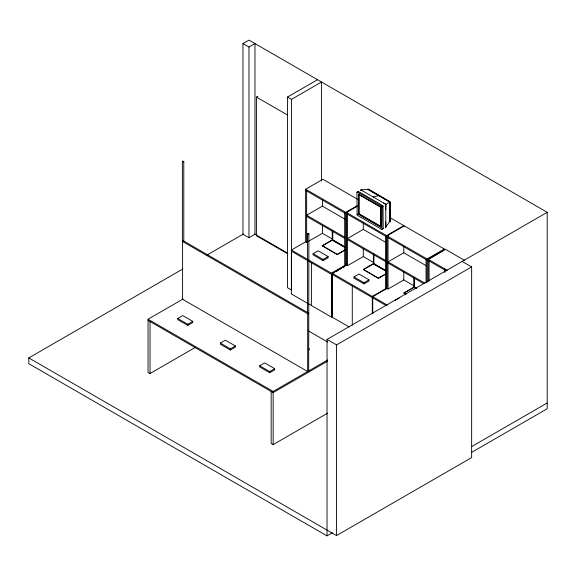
<?xml version="1.0" encoding="UTF-8"?>
<svg xmlns="http://www.w3.org/2000/svg" width="576" height="576" viewBox="0 0 576 576"><rect width="100%" height="100%" fill="white"/><g stroke="black" fill="none" stroke-linecap="round" stroke-linejoin="round"><path stroke-width="0.86" d="M385.819 224.474L385.819 225.619M385.819 223.819L385.819 223.164M385.819 222.509L385.819 221.933M385.819 209.801L385.819 209.225M385.819 208.57L385.819 207.914M385.819 207.259L385.819 206.77M390.01 218.966L390.002 220.306A6.271 3.622 60 0 0 390.01 220.738L390.024 221.098M390.01 218.189L390.01 217.62L403.819 225.641L403.819 226.8M390.01 217.051L390.01 216.554M390.01 206.647L390.01 206.15M390.01 205.582L390.01 205.013M385.819 206.604L385.819 205.459A8.921 5.155 60 0 0 385.819 204.955L385.762 204.545L385.798 227.196L385.819 226.778A10.829 6.25 60 0 1 385.812 226.354L385.819 225.706M367.726 189.562L368.23 189.274L389.902 202.003L389.995 221.278L385.819 227.045M356.933 192.326L357.437 192.038L382.032 206.366L381.902 229.478L357.156 215.143L356.933 192.326L358.438 191.462L382.99 205.733L383.22 228.55L382.716 228.838M357.934 191.75L358.438 191.462M367.481 189.706L368.424 189.389A11.153 6.437 60 0 1 368.654 189.518L369.245 189.857M367.978 189.418L368.482 189.122L390.074 201.722L390.146 221.314L389.758 221.299L389.534 201.953L367.754 189.425A3.42 1.973 60 0 0 367.718 189.778M182.376 161.489L183.082 161.078L183.787 161.489L183.787 241.222L183.082 241.632L182.376 241.222L182.376 161.489L183.082 161.892L183.787 161.489M182.376 241.222L182.88 240.833M308.88 313.502L308.131 313.855L307.469 313.445L307.469 233.712L308.182 233.302L308.887 233.712L308.678 370.937M308.887 233.741L308.182 234.115L307.476 233.77M307.469 313.445L307.886 313.078M360.533 190.368L361.037 189.958L385.315 203.976L385.783 204.689M389.808 221.328L389.923 221.436A0.958 0.554 60 0 0 390.017 221.162M385.783 227.239L385.135 227.246M389.909 221.429L389.261 221.594M242.964 43.596L248.969 47.059L254.974 43.596L254.974 234.266L248.969 237.737L242.964 234.266L242.964 43.596L248.969 40.126L547.2 212.306L547.2 408.758L471.737 452.326M287.431 253.649L256.421 235.742L256.421 97.07L257.926 96.206M321.523 180.95L321.523 82.015L291.499 99.353L291.499 290.023L287.503 287.712L287.503 97.042L317.52 79.704M182.585 241.51L307.678 313.733L307.678 371.513L182.585 299.29L182.585 241.51L183.586 240.934L307.901 312.71M291.377 251.201L331.409 274.313L332.41 273.737L332.41 316.49L331.409 317.074L291.377 293.962L291.377 250.049L305.64 241.812L305.64 189.23L322.898 179.266L357.545 199.267M332.474 532.728L327.031 535.874L28.8 363.694L28.8 357.912L182.844 268.978M206.957 255.053L243.526 233.942M344.909 219.125L322.402 206.136L306.641 215.237L344.664 237.19M381.442 226.685L380.945 226.973L358.661 214.106L358.661 194.22L359.165 193.925M195.199 347.472L150.055 373.536L148.054 372.384L148.054 319.226L183.082 299.002M305.64 189.23L345.665 212.342L357.674 205.409M349.2 327.002L332.266 317.225L332.266 273.312L346.529 265.075L346.529 212.501L357.034 206.431M347.17 212.63L345.665 213.502L305.64 190.39M305.64 241.812L306.641 242.388L322.402 233.287L332.489 239.112M356.933 214.582L357.559 214.164M177.739 318.47L182.743 315.583L192.751 321.358L192.751 322.517L187.747 325.404L177.739 319.63L177.739 318.47L187.747 324.252L192.751 321.358M358.438 214.236L380.714 227.102L380.714 207.209L358.438 194.35L358.438 214.236L359.438 213.66M381.715 206.057L382.716 205.481M358.661 194.22L380.945 207.079L381.442 206.791M383.674 203.026L385.769 204.595L389.858 201.931L390.01 202.536A3.888 2.246 60 0 1 390.017 202.759L390.01 203.033A11.938 6.89 60 0 0 390.01 203.242L390.01 204.876M382.219 206.921L383.22 206.345M344.952 250.164L337.255 254.606L322.243 245.707L332.251 239.933L345.01 247.298M322.243 245.938L332.446 240.048L332.446 230.27M344.477 246.586L332.798 239.846M313.092 253.685L318.096 250.798L328.104 256.572L328.104 257.731L323.1 260.618L313.092 254.837L313.092 253.685L323.1 259.459L328.104 256.572M385.798 242.395L363.29 229.399L347.53 238.5L385.553 260.453M322.243 245.707L337.255 254.376L344.952 249.934M381.715 229.414L383.22 228.55M346.529 212.501L386.554 235.606L403.819 225.641M372.758 313.877L372.758 296.69L387.022 288.454L387.022 235.872L404.28 225.907L444.312 249.019L444.312 250.178M388.807 235.462L386.554 236.765L346.529 213.653M291.377 250.049L331.409 273.161L347.17 264.06M333.173 273.298L334.699 272.412M336.226 271.534L338.515 270.209M340.042 269.323L341.575 268.445M343.102 267.559L344.628 266.681M346.529 265.075L347.53 265.658L363.29 256.558L373.378 262.382M220.363 343.08L225.367 340.193L235.375 345.974L235.375 347.126L230.371 350.014L220.363 344.239L220.363 343.08L230.371 348.862L235.375 345.974M385.308 274.356L378.382 278.352L363.37 269.46L373.378 263.678L385.589 270.727M363.37 269.69L373.579 263.794L373.579 254.016M385.603 270.331L373.932 263.592M353.988 276.948L358.992 274.061L368.993 279.835L368.993 280.994L363.989 283.882L353.988 278.107L353.988 276.948L363.989 282.73L368.993 279.835M426.29 265.774L403.783 252.778L388.022 261.878L424.498 282.938M307.678 313.733L308.426 313.063M363.37 269.46L378.382 278.122L385.308 274.126M387.022 235.872L427.046 258.984L444.312 249.019M428.105 281.671L428.105 259.236L445.37 249.271L464.616 260.381M442.814 251.042L427.046 260.143L387.022 237.031M332.266 273.312L372.298 296.424L386.554 288.187L386.554 235.606M387.022 288.454L388.022 289.03L403.783 279.936L414.648 286.207M259.682 365.782L264.686 362.894L274.694 368.676L274.694 369.828L269.69 372.715L259.682 366.941L259.682 365.782L269.69 371.563L274.694 368.676M405.468 293.99L403.963 292.896L413.971 287.114L416.426 288.533M403.963 293.126L414.173 287.23L414.173 278.345M414.526 277.495L414.526 287.028M327.031 535.874L327.031 339.422L547.2 212.306M394.79 300.506L399.794 297.612M327.031 339.422L336.535 344.909L471.643 266.911L471.643 457.582L336.535 535.586L28.8 357.912M148.054 319.226L273.154 391.45L327.636 359.993M327.636 361.145L273.154 392.602L148.054 320.378M271.152 391.45L271.152 443.448L273.154 444.607L327.636 413.15M471.737 446.551L547.2 402.984M373.176 196.97L379.116 195.559M367.87 189.238L361.037 189.958M360.799 189.893L361.469 190.21M389.563 221.479L389.311 221.342A9.922 5.724 60 0 0 389.066 221.191M369.317 189.9L369.763 190.159M287.503 97.042L291.499 99.353M256.421 97.07L287.431 114.977M462.132 261.418L471.643 266.911M380.678 226.238L359.165 213.818L359.165 194.789M428.105 259.236L447.35 270.346M428.105 260.395L446.184 270.828M347.53 239.652L385.553 261.612M388.022 263.03L423.72 283.644M306.641 216.389L344.664 238.349M414.475 287.057L416.858 288.374M345.01 247.529L332.251 240.163L332.251 230.386M385.387 270.842L373.378 263.909L373.378 254.131M416.225 288.648L413.971 287.345L413.971 277.567M403.963 292.896L406.217 294.192M386.554 288.187L385.553 287.611L385.553 236.189M372.758 296.69L387.382 305.136M332.266 274.464L372.298 297.576M372.758 297.842L385.848 305.402M254.419 233.95L287.906 253.282M308.239 330.818L327.665 342.029M369.914 190.246L370.282 190.462M388.08 200.736L389.023 201.276A7.711 4.45 60 0 1 389.434 201.521L389.858 201.931M361.634 190.303L362.124 190.584M385.25 203.947L385.675 204.35M444.866 268.949L444.866 272.542M429.106 260.971L429.106 280.742M427.046 258.984L427.046 282.305M426.046 259.567L426.046 282.931M403.783 246.485L403.783 252.778M403.783 271.865L403.783 279.936M388.022 237.607L388.022 289.03M380.945 207.079L380.945 226.973M373.932 254.059L373.882 263.621M372.298 296.424L372.298 313.61M363.989 282.73L363.989 283.882M363.29 223.106L363.29 229.399M363.29 248.486L363.29 256.558M352.282 286.02L352.282 325.217M347.53 214.229L347.53 265.658M345.665 212.342L345.665 264.924L344.664 264.348L344.664 212.926M336.535 344.909L336.535 535.586M332.798 231.178L332.748 239.875M331.409 273.161L331.409 317.074M323.1 259.459L323.1 260.618M322.402 199.843L322.402 206.136M322.402 225.223L322.402 233.287M311.393 262.757L311.393 305.518M309.269 348.718L309.269 349.87M306.641 190.966L306.641 242.388M273.154 391.45L273.154 444.607M269.69 371.563L269.69 372.715M248.969 47.059L248.969 237.737M230.371 348.862L230.371 350.014M187.747 324.252L187.747 325.404M150.055 321.538L150.055 373.536"/></g></svg>
